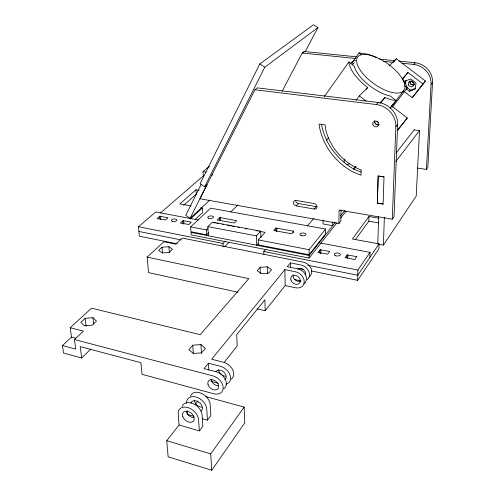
<?xml version="1.0" encoding="UTF-8"?>
<svg xmlns="http://www.w3.org/2000/svg" width="495" height="495" viewBox="0 0 495 495"><rect width="100%" height="100%" fill="white"/><g stroke="black" fill="none" stroke-linecap="round" stroke-linejoin="round"><path stroke-width="0.74" d="M320.197 253.465C318.545 248.861 321.979 247.766 320.692 253.36M323.049 220.164L323.037 223.957L332.702 225.695L332.733 221.884M208.803 232.737L206.687 234.809L190.983 231.753L190.668 226.877L210.653 208.178L325.605 229.061L325.586 234.011L309.084 254.77L258.378 244.889L258.223 239.889L265.11 232.353L259.083 231.215M389.986 108.461L396.111 100.534L390.171 95.962L389.07 95.789A29.403 12.622 35.9 0 1 358.955 75.246L355.602 70.036L354.154 66.07L348.857 61.993L348.845 63.075L350.887 68.743A35.287 15.147 35.9 0 0 367.655 87.553L366.288 89.403M338.908 223.486L339.056 210.053L392.275 219.192L394.026 216.643L397.646 124.406A20.617 18.507 38.2 0 0 378.211 102.471L257.338 87.881L254.919 89.762L199.887 198.749L338.908 223.486L340.869 220.987L340.999 209.837M347.261 257.975C345.727 254.244 349 253.223 347.75 257.87M311.429 270.982L357.668 280.325L357.891 270.078L370.019 252.37L320.704 243.07M355.441 239.561L368.837 221.203L368.961 216.507L378.786 218.196M369.883 257.406L370.019 252.37M378.65 216.624L377.784 244.041L383.402 245.075L416.208 196.082L419.494 130.618L414.142 129.919M368.961 216.507L352.403 238.992L379.065 243.893L378.904 248.793L357.668 280.325M383.111 204.051L384.015 176.894L378.155 175.997L377.326 203.099L383.099 204.058L377.339 203.099L378.161 175.997L384.015 176.894M383.402 245.075L384.349 217.602M392.275 219.192L395.833 126.59L397.646 124.406M398.413 129.585L398.463 128.224M417.266 168.077L426.424 169.426L431.071 84.206L432.531 82.448A18.538 17.257 34.9 0 0 415.101 62.735L399.038 61.108M432.531 82.448L427.847 167.353L426.424 169.426M404.675 83.476L404.904 81.168L405.609 80.394M405.584 83.841L405.888 80.772M305.347 51.443L317.939 27.584L313.471 24.75L259.788 63.985L200.129 183.707L204.602 186.757L207.071 184.579L190.068 218.283L185.749 215.306L201.236 184.295M204.602 186.757L264.769 67.215L317.939 27.584M350.633 63.725L351.24 62.525L354.333 60.736L355.633 60.6M282.07 91.34L302.21 53.033L304.184 51.505L356.963 56.845M303.466 52.866L304.184 51.505M276.674 231.598C277.992 226.97 274.675 226.524 276.173 230.992M379.065 243.893L357.78 275.232L307.797 265.246M179.072 425.026L199.349 430.916L198.588 419.686A11.633 7.914 40.6 0 0 187.71 407.509A11.633 7.914 40.6 0 0 178.194 413.863L179.072 425.026L166.741 440.686L168.145 456.823L211.742 470.25L244.796 422.841L244.14 407.088L205.895 396.637M324.398 96.463L348.857 61.993M351.945 62.871L359.054 52.891L366.919 54.085A35.287 15.147 35.9 0 1 373.577 56.51M352.322 64.783L353.207 63.539M211.742 470.25L210.728 453.896L244.14 407.088M220.368 220.386C221.401 216.049 218.196 216.853 219.885 220.479M347.304 255.104L345.157 257.666L354.797 259.559L356.487 256.862L357.006 256.707L347.799 254.999M326.428 140.475L328.711 137.381M356.146 100.244L359.345 95.912L367.655 87.553M393.983 61.826L396.285 58.738L425.49 81.038L412.224 97.688L403.932 91.328M391.434 105.775L407.317 118.014L397.887 129.987M199.349 430.916L202.851 426.263L202.115 415.076A11.558 7.901 40.6 0 0 193.075 403.611A11.558 7.901 40.6 0 0 182.185 406.376M202.251 418.677L207.448 420.156L210.845 415.639L210.177 404.557A11.385 7.877 40.5 0 0 201.273 393.253A11.385 7.877 40.5 0 0 190.476 396.062M380.704 103.028L384.881 97.54L391.186 99.761L396.111 100.534M402.472 79.72L407.985 72.511L422.984 83.971L425.49 81.038M395.709 161.642L419.568 130.525M390.456 107.774L403.549 90.826A28.493 12.14 35.8 0 0 376.423 57.302A28.493 12.14 35.8 0 0 362.383 73.074A28.493 12.14 35.8 0 0 403.549 90.826M392.368 107.217L407.36 87.85L405.634 83.735L402.237 78.742L407.985 72.511M396.186 152.906L414.21 129.82M353.801 169.03L355.651 166.66M353.795 169.346L356.097 166.4M320.203 249.907L317.951 252.413L326.935 254.009C327.412 255.272 330.883 250.371 328.934 251.386L320.698 249.802M183.676 224.062C184.759 219.712 181.615 219.174 183.15 223.48M412.224 97.688L422.984 83.971M195.605 404.025L197.969 401.03M335.443 222.243L309.084 255.451L191.021 232.403L191.188 234.908L309.097 258.068L336.86 222.923M340.69 218.072L345.956 211.408M224.229 362.34L237.204 345.999L236.703 334.645L264.905 299.784L265.215 310.712L257.177 308.899M265.215 310.712L285.17 285.578L284.897 269.62L295.453 271.774A9.368 7.376 38.6 0 1 304.227 281.587A9.368 7.376 38.6 0 1 295.639 287.793L285.17 285.578M340.665 215.659L344.885 210.35M397.225 130.433L407.317 118.014M309.084 254.77L309.059 249.672L325.605 229.061M226.091 384.145A10.946 7.802 40.1 0 0 230.15 375.334A10.946 7.802 40.1 0 0 220.331 366.269L208.426 363.212L204.033 368.583L216.018 371.696A11.039 7.821 40.2 0 1 225.442 379.622A11.039 7.821 40.2 0 1 223.814 388.816M284.897 269.62L211.668 359.24L223.517 362.26A10.878 7.79 40.1 0 1 232.817 370.062A10.878 7.79 40.1 0 1 231.165 379.182M307.03 279.793A9.25 7.332 38.4 0 0 308.849 271.501A9.25 7.332 38.4 0 0 300.861 264.974L290.404 262.876L287.273 266.712L297.786 268.841A9.318 7.357 38.5 0 1 305.83 275.418A9.318 7.357 38.5 0 1 304.017 283.746M160.603 219.631C161.679 215.331 158.45 214.799 160.077 219.062M307.426 225.906L313.849 218.289M314.115 209.02A3.081 2.562 40.1 0 0 316.992 206.768A3.081 2.562 40.1 0 0 314.108 203.525L296.233 200.475A3.05 2.525 41.7 0 0 293.436 202.715A3.05 2.525 41.7 0 0 296.288 205.926L314.115 209.02L316.181 206.607A3.069 2.555 40 0 0 316.924 206.644M192.747 345.201L188.917 349.631L193.335 353.479L201.62 352.836L205.388 348.362L200.927 344.576L192.747 345.201L193.304 353.393M260.116 267.337L257.177 270.734L261.434 273.648L268.667 273.116L271.551 269.688L267.263 266.817L260.116 267.337L260.296 273.24M406.03 88.654L409.495 91.309L410.534 90.115L415.713 88.203M263.872 254.331L263.798 251.497L265.716 249.325M276.111 228.183L273.71 230.54L291.035 233.64C291.561 234.735 295.094 230.28 293.17 231.153L276.6 228.084M296.288 205.926L298.423 203.55L316.181 206.607M258.576 243.107L256.664 245.217L256.373 235.874L260.698 231.196L212.51 222.125L207.851 226.617L208.364 235.787M379.814 103.034L384.881 97.54M254.919 89.762L376.293 104.538L378.211 102.471M402.033 63.224L413.554 64.4L415.101 62.735M224.724 246.727L228.801 242.501M223.121 246.918L222.948 243.429L224.996 241.331M389.225 65.847L396.285 58.738M238.114 292.267L148.531 272.615L147.151 257.115L248.824 278.648L200.197 334.676L91.532 308.168L70.222 327.727L71.484 337.126L62.469 345.547L63.521 353.059L81.7 357.984L90.826 349.037M230.738 211.996L237.903 204.973M206.687 234.809L206.403 229.909L207.999 228.362M219.749 217.732L217.156 219.978L233.584 222.911C234.178 223.864 237.786 219.817 235.936 220.547L220.232 217.633M62.469 345.547L75.735 349.086L74.473 339.558L83.432 331.118L70.222 327.727M195.253 219.384L202.61 212.547L202.337 207.993L200.84 207.721M85.14 318.31L80.796 322.319L84.299 325.79L92.194 325.196L96.482 321.144L92.93 317.722L85.14 318.31L86.124 326.18M162.051 247.203L158.672 250.328L162.187 252.988L169.117 252.493L172.452 249.338L168.9 246.714L162.051 247.203L162.508 252.896M190.068 218.283L209.843 200.104M190.427 218.957L202.337 207.993M147.151 257.115L163.901 241.739L175.799 244.146L182.253 238.076L303.144 262.109A9.207 7.314 38.4 0 1 311.089 268.599A9.207 7.314 38.4 0 1 309.27 276.86M182.971 220.801L180.279 223.01L188.149 224.383C188.688 225.324 192.481 221.37 190.637 222.076L183.447 220.708M183.62 205.363L196.249 194.189L195.977 189.764L199.009 190.297M195.977 189.764L179.858 203.891L191.101 205.945M211.687 175.471L212.671 174.611M159.86 216.402L157.101 218.567L164.798 219.91C165.318 220.82 169.197 216.952 167.366 217.651L160.337 216.309M160.504 212.875L203.68 175.626M177.247 243.856L139.343 236.195L138.476 226.747L155.746 211.978L198.266 219.99M203.297 175.942L203.049 171.604L209.391 166.196M352.452 64.078L354.16 62.871M404.904 81.168L410.739 78.971L415.979 82.974L415.336 89.156L409.495 91.309M379.145 59.091L394.447 60.644M302.21 53.033L355.961 58.521M383.606 61.343L393.587 62.364M203.049 171.604L206.099 172.105M368.837 221.203L378.638 222.917M213.852 222.694L215.356 222.979M216.866 223.264L218.375 223.548M222.144 224.26L223.647 224.544M227.422 225.25L231.19 225.961M232.693 226.246L234.203 226.531M237.971 227.242L239.481 227.521M245.514 228.659L247.017 228.944M256.063 230.645L257.573 230.93M207.851 226.617L256.373 235.874M190.668 226.877L206.403 229.909M258.223 239.889L309.059 249.672M138.476 226.747L222.948 243.429M263.798 251.497L357.891 270.078M138.909 231.468L181.052 239.889M298.541 268.377L303.089 269.292M294.333 279.465L300.997 280.851M71.484 337.126L75.865 338.277M74.473 339.558L212.732 375.823A11.107 7.833 40.3 0 1 223.158 387.43A11.107 7.833 40.3 0 1 213.778 393.754L142.003 374.313L140.871 362.693L80.215 346.611L81.7 357.984M210.963 381.299L218.338 383.254M194.083 416.357L187.395 414.451L187.122 410.77M166.741 440.686L210.728 453.896M360.904 172.074L354.816 169.612A60.854 54.667 38.1 0 1 321.478 124.14M259.788 63.985L264.769 67.215M406.506 87.027L410.534 90.115M404.477 85.647L407.36 87.85M359.054 52.891L361.356 54.654M359.345 95.912L366.028 101.079M92.93 317.722L93.716 324.163M168.9 246.714L169.34 252.401M200.927 344.576L201.496 353.504M207.448 420.156L206.749 409.025A11.459 7.889 40.5 0 0 196.039 397.027A11.459 7.889 40.5 0 0 186.578 403.394M208.426 363.212L208.84 370.136M260.698 231.196L260.89 237.619M267.263 266.817L267.436 273.457M290.404 262.876L290.472 267.399M293.17 231.153L293.188 232.57M309.084 255.451L309.097 258.068M193.799 417.737A6.683 4.566 40.6 0 1 186.368 411.97M190.903 403.264A6.621 4.56 40.5 0 1 199.231 402.429A6.621 4.56 40.5 0 1 200.995 411.079M201.923 407.249A6.577 4.554 40.5 0 1 194.3 400.164M218.196 385.822A6.132 4.344 40.2 0 1 211.087 379.232M215.987 371.51A6.082 4.337 40.1 0 1 223.913 372.135A6.082 4.337 40.1 0 1 224.829 379.684M225.621 376.25A6.045 4.325 40.1 0 1 218.604 369.759M297.538 269.138A5.142 4.071 38.4 0 1 303.287 269.602A5.142 4.071 38.4 0 1 305.545 275.028M300.298 281.179A5.173 4.084 38.5 0 1 295.001 279.762A5.173 4.084 38.5 0 1 293.244 274.756M376.293 104.538A20.722 18.569 38.3 0 1 395.833 126.59M379.052 124.499A3.094 2.778 38.2 0 1 375.767 123.861A3.094 2.778 38.2 0 1 374.795 120.706M298.423 203.55A3.038 2.518 41.6 0 1 295.583 200.357M374.257 56.814A35.287 15.147 35.9 0 1 376.144 57.698M378.997 124.74A3.298 2.964 38.2 0 1 375.222 123.558M374.777 122.84A3.298 2.964 38.2 0 1 374.486 121.244M349.588 163.412A3.187 2.76 39.4 0 1 346.877 164.321M344.371 162.36A3.187 2.76 39.4 0 1 345.095 158.988M414.556 84.546A2.982 2.772 35.1 0 1 409.984 81.05M378.458 122.463A3.279 2.951 38.1 0 1 377.116 121.43M413.554 64.4A18.624 17.313 35.1 0 1 431.071 84.206M414.587 84.274A2.791 2.599 35.1 0 1 410.145 81.217M414.154 83.092A2.778 2.586 34.9 0 1 411.63 80.852M361.127 170.057L361.016 175.236L352.861 171.926A61.176 54.846 38.2 0 1 319.009 124.072L325.159 124.895L325.852 130.333A54.945 49.252 38.3 0 0 361.127 170.057M182.754 416.481A6.726 4.573 40.6 0 0 192.784 421.715A6.726 4.573 40.6 0 0 189.523 412.05A6.726 4.573 40.6 0 0 182.754 416.481M208.049 384.683A6.169 4.35 40.3 0 0 217.336 389.386A6.169 4.35 40.3 0 0 214.428 380.401A6.169 4.35 40.3 0 0 208.049 384.683M290.924 279.984A5.204 4.096 38.6 0 0 298.98 283.666A5.204 4.096 38.6 0 0 296.765 275.777A5.204 4.096 38.6 0 0 290.924 279.984M335.523 255.705A3.094 1.516 1.2 0 0 340.405 254.708A3.094 1.516 1.2 0 0 336.068 253.1A3.094 1.516 1.2 0 0 335.523 255.705M172.693 221.519A2.828 1.293 -4.3 0 0 176.919 220.139A2.828 1.293 -4.3 0 0 172.668 219.279A2.828 1.293 -4.3 0 0 172.693 221.519M372.834 124.332A3.106 2.784 38.3 0 0 377.79 126.287A3.106 2.784 38.3 0 0 376.602 121.275A3.106 2.784 38.3 0 0 372.834 124.332M408.493 84.967A2.995 2.778 35.3 0 0 413.535 85.802A2.995 2.778 35.3 0 0 411.45 81.168A2.995 2.778 35.3 0 0 408.493 84.967M208.692 218.307A2.896 1.318 -3.2 0 0 213.438 217.379A2.896 1.318 -3.2 0 0 209.694 216.024A2.896 1.318 -3.2 0 0 208.692 218.307M301.164 235.577A3.032 1.435 -0.1 0 0 305.978 234.574A3.032 1.435 -0.1 0 0 301.758 233.102A3.032 1.435 -0.1 0 0 301.164 235.577"/></g></svg>
